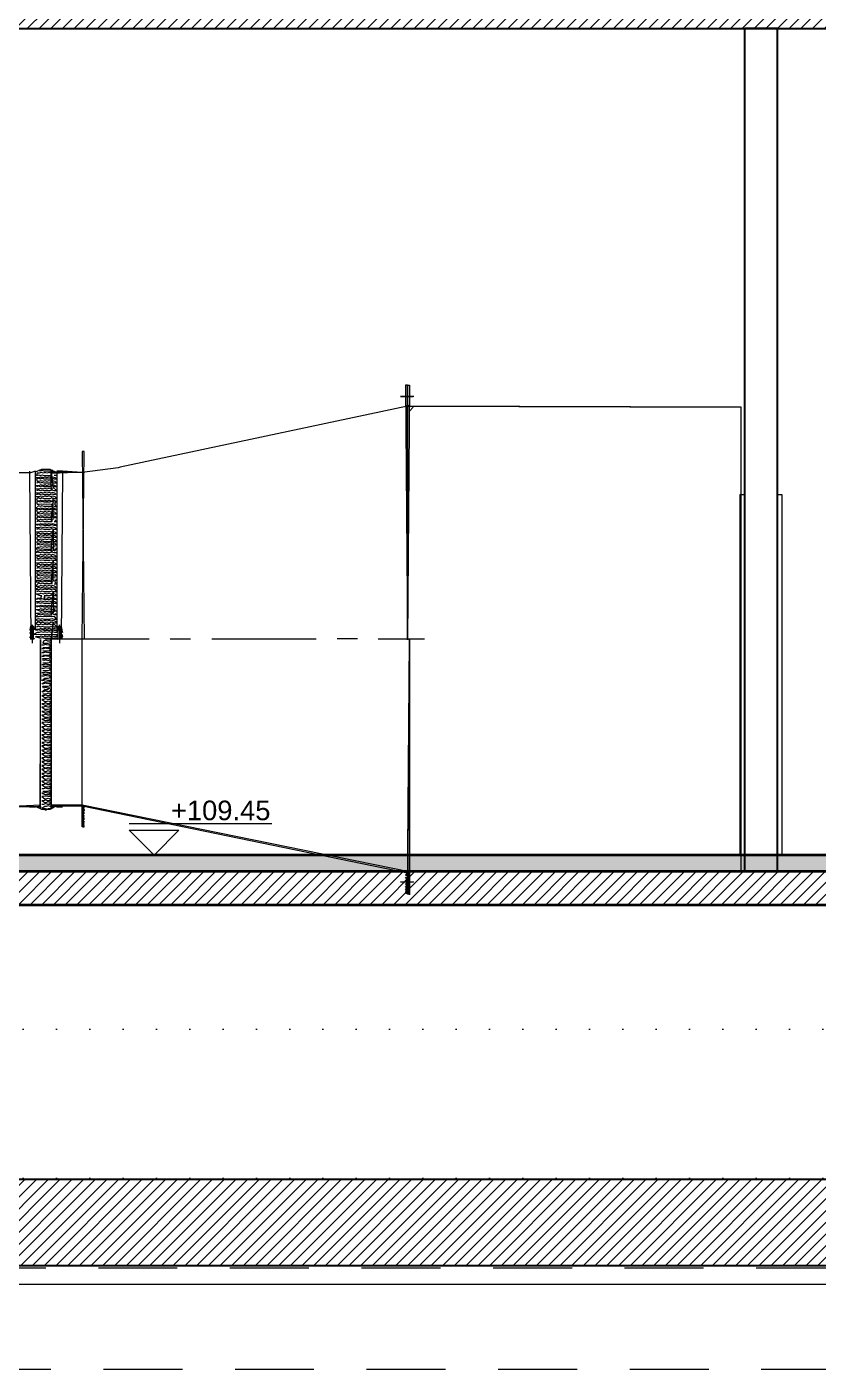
# Model space of a CAD drawing. Header units: centimetres. Extents: x -15511 to 6948, y 9649 to 14173.
# Drawn here: x -12876 to -12398, y 10635 to 11445 of the extents above; entities that cross this region are included whole.
import ezdxf

# ---------------------------------------------------------------- set-up
doc = ezdxf.new("R2010")
doc.units = ezdxf.units.CM
doc.header["$LTSCALE"] = 200
doc.linetypes.add('Dot 1mm', pattern=[0.1, 0, -0.1])
doc.linetypes.add('Overhead', pattern=[0.396875, 0.238125, -0.15875])
for name, color, linetype, lineweight in [('A$C5D0D0A5A_dwg', 8, 'Continuous', 9), ('A-DETL', 90, 'Continuous', 9), ('A-DOOR', 31, 'Continuous', 9), ('A-DOOR-FRAM', 31, 'Continuous', 9), ('A-FLOR', 192, 'Continuous', 9), ('A-FLOR-LEVL', 51, 'Continuous', 9), ('A-FLOR-OVHD', 1, 'Overhead', 9), ('A-FLOR-PATT', 8, 'Continuous', 35), ('A-GENM', 13, 'Continuous', 9), ('A-WALL', 113, 'Continuous', 9), ('G-ANNO-DIMS', 111, 'Continuous', 9), ('TVF', 22, 'Continuous', 9)]:
    doc.layers.add(name, color=color, linetype=linetype, lineweight=lineweight)
doc.styles.add('Arial_4', font='arial.ttf', dxfattribs={"height": 11.802395})
pattern_1 = [(45, (-4285.505, 12015), (-3.535534, 3.535534), [])]

# ---------------------------------------------------------------- blocks, each defined once
blk = doc.blocks.new('p1 tüneli2 - p1 tüneli-1427850-A')
at = {"layer": 'A-FLOR', "linetype": 'Overhead'}
blk.add_line((-15051.98, 10634.8), (-11011.98, 10634.8), dxfattribs=at)
blk = doc.blocks.new('M_Single-Flush2 - IUAS_A_DOOR_K7 _yangına dayanıklı saç kapı  100x220_-1640812-A')
at = {"layer": 'A-DOOR-FRAM'}
for p, q in [((-12445.29, 10945), (-12445.29, 11162.6)), ((-12445.29, 11162.6), (-12442.79, 11162.6)), ((-12422.79, 11162.6), (-12420.29, 11162.6)), ((-12420.29, 11162.6), (-12420.29, 10945))]:
    blk.add_line(p, q, dxfattribs=at)
blk = doc.blocks.new('P2 TVF TÜNELİ2 - P2 TVF TÜNELİ-1428277-A')
at = {"layer": 'A-GENM'}
h = blk.add_hatch(dxfattribs=at)
h.set_pattern_fill('FP_1', color=256, style=0, pattern_type=2)
h.set_pattern_definition(pattern_1)
h.paths.add_polyline_path([(-14351.98, 10697.35), (-11811.98, 10697.35), (-11811.98, 10749.18), (-14351.98, 10749.18), (-14351.98, 10706.04)], flags=0)
h.paths.add_polyline_path([(-12468.97, 10915), (-11811.98, 10915), (-11811.98, 10935), (-14351.98, 10935), (-14351.98, 10915), (-12511.83, 10915)], flags=0)
h.paths.add_polyline_path([(-11825.98, 11443.68), (-11811.98, 11443.68), (-11811.98, 11484.7), (-11929.5, 11484.7), (-11929.5, 11443.68), (-11851.98, 11443.68)], flags=0)
h.paths.add_polyline_path([(-12354.46, 11443.68), (-12354.46, 11484.7), (-14351.98, 11484.7), (-14351.98, 11443.68), (-12383.24, 11443.68)], flags=0)
at = {"layer": 'A-GENM', "lineweight": 25}
for p, q in [((-14311.98, 11443.68), (-12354.46, 11443.68)), ((-11851.98, 10935), (-14311.98, 10935)), ((-13555.19, 10915), (-11851.98, 10915)), ((-11851.98, 10749.18), (-13647.09, 10749.18)), ((-13729.43, 10697.35), (-11811.98, 10697.35))]:
    blk.add_line(p, q, dxfattribs=at)
blk = doc.blocks.new('A$C5D0D0A5A_dwg-1519576-A')
at = {"layer": 'TVF', "color": 55}
for p, q in [((-12642.64, 11215.37), (-12644.76, 11212.89)), ((-12842.32, 11175.82), (-12854.28, 11176.62)), ((-12864.46, 11075.48), (-12801.94, 11075.48)), ((-12789.18, 11075.48), (-12776.88, 11075.48)), ((-12764.13, 11075.48), (-12701.25, 11075.48)), ((-12676.19, 11075.48), (-12688.5, 11075.48)), ((-12663.7, 11075.48), (-12635.82, 11075.48))]:
    blk.add_line(p, q, dxfattribs=at)
at = {"layer": 'TVF', "color": 55, "flags": 128}
for points in [[(-12646, 11228.56), (-12647.24, 11228.56), (-12646, 11075.04), (-12644.76, 11228.56), (-12646, 11074.98), (-12646, 11228.56), (-12644.76, 11228.56), (-12644.76, 11215.37), (-12646, 11216.25), (-12646, 11216.7), (-12646, 11216.26), (-12646, 11215.81), (-12444.76, 11215.37), (-12645.11, 11215.81), (-12644.76, 11216.7), (-12645.56, 11215.81), (-12647.24, 11215.81), (-12644.76, 11216.25), (-12646, 11215.85), (-12819.38, 11179.18), (-12820.62, 11178.74), (-12842.32, 11175.82), (-12854.28, 11175.82), (-12861, 11175.82), (-12859.77, 11166.87), (-12858.08, 11165.19), (-12858.08, 11164.75), (-12859.32, 11164.75), (-12860.65, 11165.19), (-12861.89, 11164.75), (-12862.78, 11164.75), (-12864.02, 11164.75), (-12865.26, 11164.75), (-12866.59, 11165.19), (-12867.38, 11164.75), (-12868.71, 11165.19), (-12869.95, 11164.75)], [(-12642.19, 11221.74), (-12650.25, 11221.74), (-12642.63, 11221.74)], [(-12444.76, 10934.94), (-12644.76, 10934.58), (-12644.76, 10934.94), (-12444.76, 10934.94), (-12444.76, 11215.37)], [(-12842.32, 10961.95), (-12842.32, 11075.04), (-12841.08, 11188.57), (-12842.32, 11188.57), (-12841.08, 11075.04)], [(-12871.28, 11075.92), (-12871.63, 11075.04), (-12871.63, 11080.97), (-12874.2, 11080.97), (-12870.39, 11081.42), (-12870.39, 11176.17), (-12866.59, 11177.94), (-12861.89, 11177.94), (-12857.64, 11175.82), (-12857.64, 11080.97), (-12857.64, 11079.29), (-12858.88, 11079.29), (-12860.21, 11079.73), (-12861, 11079.29), (-12862.33, 11079.73), (-12863.57, 11079.29), (-12864.9, 11079.73), (-12865.7, 11079.29), (-12867.03, 11079.73), (-12868.27, 11079.29), (-12869.51, 11079.29), (-12871.28, 11078.4), (-12869.95, 11078.05), (-12868.71, 11078.4), (-12867.38, 11078.05), (-12866.59, 11078.4), (-12865.26, 11078.05), (-12864.02, 11078.05), (-12862.78, 11078.05), (-12861.89, 11078.05), (-12860.65, 11078.4), (-12859.32, 11078.05), (-12858.08, 11078.05), (-12857.2, 11078.05), (-12857.64, 11077.16), (-12857.64, 11076.72), (-12858.88, 11076.72), (-12860.21, 11077.16), (-12861, 11076.72), (-12862.33, 11077.16), (-12863.57, 11076.72), (-12864.9, 11077.16), (-12865.7, 11076.72), (-12867.03, 11077.16), (-12868.27, 11076.72), (-12869.51, 11076.72), (-12870.39, 11076.72), (-12868.71, 11076.28), (-12867.38, 11075.92), (-12866.59, 11076.28), (-12865.26, 11075.92), (-12864.02, 11075.92), (-12862.78, 11075.92), (-12861.89, 11075.92), (-12860.65, 11076.28), (-12859.32, 11075.92), (-12858.08, 11075.92), (-12857.2, 11075.92), (-12856.76, 11075.04), (-12856.76, 11080.97), (-12854.28, 11080.97), (-12857.64, 11081.42), (-12857.2, 11081.86), (-12856.76, 11082.66), (-12855.07, 11082.66), (-12854.63, 11082.66)], [(-12870.39, 11176.62), (-12874.2, 11175.38), (-12884.38, 11175.82), (-12874.2, 11175.82)], [(-12874.2, 11176.62), (-12873.4, 11075.04), (-12873.4, 11080.53), (-12873.76, 11080.97), (-12873.76, 11081.42), (-12871.63, 11081.86), (-12871.63, 11082.66), (-12872.96, 11083.1)], [(-12870.39, 11165.99), (-12869.51, 11165.99), (-12868.27, 11165.99), (-12867.03, 11166.43), (-12865.7, 11165.99), (-12864.9, 11166.43), (-12863.57, 11165.99), (-12862.33, 11166.43), (-12861, 11165.99), (-12860.21, 11165.99), (-12861, 11166.87), (-12861, 11176.62), (-12861, 11177.06), (-12860.65, 11177.06), (-12860.21, 11177.06), (-12859.77, 11176.62), (-12861.45, 11176.62), (-12860.65, 11177.5), (-12860.21, 11177.06), (-12860.65, 11177.06), (-12861, 11177.06), (-12861, 11176.62), (-12859.77, 11176.62), (-12858.88, 11175.38), (-12860.21, 11175.82), (-12861, 11175.38), (-12862.33, 11175.82), (-12863.57, 11175.38), (-12864.9, 11175.82), (-12865.7, 11175.38), (-12867.03, 11175.82), (-12868.27, 11175.38), (-12869.51, 11175.38), (-12869.95, 11174.05), (-12868.71, 11174.49), (-12867.38, 11174.05), (-12866.59, 11174.49), (-12865.26, 11174.05), (-12864.02, 11174.05), (-12862.78, 11174.05), (-12861.89, 11174.05), (-12860.65, 11174.05), (-12860.65, 11175.38), (-12859.77, 11176.62), (-12861, 11176.62), (-12861, 11177.06), (-12860.65, 11177.06), (-12860.21, 11177.06), (-12860.65, 11177.5), (-12861, 11175.38), (-12841.08, 11176.17), (-12842.32, 11176.17), (-12841.08, 11175.53)], [(-12870.39, 11172.81), (-12869.51, 11172.81), (-12868.27, 11172.81), (-12867.03, 11173.25), (-12865.7, 11172.81), (-12864.9, 11173.25), (-12863.57, 11172.81), (-12862.33, 11173.25), (-12861, 11172.81), (-12860.21, 11173.25), (-12858.88, 11172.81), (-12858.08, 11172.36), (-12858.08, 11171.92), (-12859.32, 11171.92), (-12860.65, 11172.36), (-12861.89, 11171.92), (-12862.78, 11171.92), (-12864.02, 11171.92), (-12865.26, 11171.92), (-12866.59, 11172.36), (-12867.38, 11171.92), (-12868.71, 11172.36), (-12869.95, 11171.92), (-12869.51, 11170.68), (-12868.27, 11170.68), (-12867.03, 11171.12), (-12865.7, 11170.68), (-12864.9, 11171.12), (-12863.57, 11170.68), (-12862.33, 11171.12), (-12861, 11170.68), (-12860.21, 11171.12), (-12858.88, 11170.68), (-12858.08, 11169.79), (-12858.08, 11169.44), (-12859.32, 11169.44), (-12860.65, 11169.79), (-12861.89, 11169.44), (-12862.78, 11169.44), (-12864.02, 11169.44), (-12865.26, 11169.44), (-12866.59, 11169.79), (-12867.38, 11169.44), (-12868.71, 11169.79), (-12869.95, 11169.44)], [(-12860.65, 11177.06), (-12860.65, 11176.62), (-12861.89, 11176.62), (-12862.78, 11176.62), (-12864.02, 11176.62), (-12865.26, 11176.62), (-12866.59, 11177.06), (-12867.38, 11176.62), (-12868.71, 11177.06)], [(-12858.08, 11174.49), (-12858.08, 11174.05), (-12859.32, 11174.05)], [(-12854.28, 11176.62), (-12857.64, 11176.62), (-12857.64, 11175.82), (-12854.28, 11176.62), (-12855.07, 11075.04), (-12855.07, 11080.97), (-12855.07, 11081.42), (-12855.07, 11081.86), (-12856.76, 11081.86), (-12856.76, 11081.42), (-12857.2, 11081.86), (-12855.96, 11081.42), (-12857.2, 11081.42), (-12855.07, 11082.66), (-12854.63, 11081.86), (-12855.07, 11081.86), (-12854.28, 11079.29), (-12854.63, 11080.97), (-12854.63, 11081.42), (-12856.76, 11081.86), (-12856.76, 11082.66), (-12856.76, 11083.1), (-12855.07, 11082.66), (-12856.4, 11083.1), (-12855.52, 11083.1)], [(-12870.39, 11168.11), (-12869.51, 11168.11), (-12868.27, 11168.11), (-12867.03, 11168.55), (-12865.7, 11168.11), (-12864.9, 11168.55), (-12863.57, 11168.11), (-12862.33, 11168.55), (-12861, 11168.11), (-12860.21, 11168.55), (-12858.88, 11168.11), (-12858.08, 11167.67), (-12858.08, 11167.31), (-12859.32, 11167.31), (-12860.65, 11167.67), (-12861.89, 11167.31), (-12862.78, 11167.31), (-12864.02, 11167.31), (-12865.26, 11167.31), (-12866.59, 11167.67), (-12867.38, 11167.31), (-12868.71, 11167.67), (-12869.95, 11167.31)], [(-12869.95, 11162.62), (-12868.71, 11163.07), (-12867.38, 11162.62), (-12866.59, 11163.07), (-12865.26, 11162.62), (-12864.02, 11162.62), (-12862.78, 11162.62), (-12861.89, 11162.62), (-12860.65, 11163.07), (-12859.32, 11162.62), (-12858.08, 11163.07), (-12858.08, 11162.62), (-12858.88, 11163.42), (-12860.21, 11163.86), (-12861, 11163.42), (-12862.33, 11163.86), (-12863.57, 11163.42), (-12864.9, 11163.86), (-12865.7, 11163.42), (-12867.03, 11163.86), (-12868.27, 11163.42), (-12869.51, 11163.42), (-12870.39, 11163.42)], [(-12870.39, 11161.29), (-12869.51, 11161.29), (-12868.27, 11161.29), (-12867.03, 11161.74), (-12865.7, 11161.29), (-12864.9, 11161.74), (-12863.57, 11161.29), (-12862.33, 11161.74), (-12861, 11161.29), (-12860.21, 11161.74), (-12858.88, 11161.29), (-12858.08, 11160.49), (-12858.08, 11160.05), (-12859.32, 11160.05), (-12860.65, 11160.49), (-12861.89, 11160.05), (-12862.78, 11160.05), (-12864.02, 11160.05), (-12865.26, 11160.05), (-12866.59, 11160.49), (-12867.38, 11160.05), (-12868.71, 11160.49), (-12869.95, 11160.05), (-12869.51, 11158.81), (-12868.27, 11158.81), (-12867.03, 11159.17), (-12865.7, 11158.81), (-12864.9, 11159.17), (-12863.57, 11158.81), (-12862.33, 11159.17), (-12861, 11158.81), (-12860.21, 11158.81), (-12858.88, 11159.17), (-12858.88, 11158.81)], [(-12859.32, 11155.36), (-12858.08, 11155.36), (-12858.88, 11156.69), (-12858.88, 11157.04), (-12858.08, 11158.37), (-12859.32, 11157.93), (-12860.65, 11158.37), (-12861.89, 11157.93), (-12862.78, 11157.93), (-12864.02, 11157.93), (-12865.26, 11157.93), (-12866.59, 11158.37), (-12867.38, 11157.93), (-12868.71, 11158.37), (-12869.95, 11157.93), (-12869.51, 11156.69), (-12868.27, 11156.69), (-12867.03, 11157.04), (-12865.7, 11156.69), (-12864.9, 11157.04), (-12863.57, 11156.69), (-12862.33, 11157.04), (-12861, 11156.69), (-12860.21, 11156.69), (-12860.65, 11155.8), (-12860.65, 11155.36), (-12861.89, 11155.36), (-12862.78, 11155.36), (-12864.02, 11155.36), (-12865.26, 11155.36), (-12866.59, 11155.8), (-12867.38, 11155.36), (-12868.71, 11155.8), (-12870.39, 11154.12), (-12869.51, 11154.12), (-12868.27, 11154.12), (-12867.03, 11154.56), (-12865.7, 11154.12), (-12864.9, 11154.56), (-12863.57, 11154.12), (-12862.33, 11154.56), (-12861, 11154.12), (-12860.21, 11154.56), (-12858.88, 11154.12), (-12858.08, 11153.68), (-12858.08, 11153.24), (-12859.32, 11153.24), (-12860.65, 11153.68), (-12861.89, 11153.24), (-12862.78, 11153.24), (-12864.02, 11153.24), (-12865.26, 11153.24), (-12866.59, 11153.68), (-12867.38, 11153.24), (-12868.71, 11153.68), (-12869.95, 11153.24), (-12869.51, 11152), (-12868.27, 11152), (-12867.03, 11152.44), (-12865.7, 11152), (-12864.9, 11152.44), (-12863.57, 11152), (-12862.33, 11152.44), (-12861, 11152), (-12860.21, 11152.44), (-12858.88, 11152), (-12858.08, 11151.11), (-12858.08, 11150.66), (-12859.32, 11150.66), (-12860.65, 11151.11), (-12861.89, 11150.66), (-12862.78, 11150.66), (-12864.02, 11150.66), (-12865.26, 11150.66), (-12866.59, 11151.11), (-12867.38, 11150.66), (-12868.71, 11151.11), (-12869.95, 11150.66), (-12869.51, 11149.42), (-12868.27, 11149.42), (-12867.03, 11149.87), (-12865.7, 11149.42), (-12864.9, 11149.87), (-12863.57, 11149.42), (-12862.33, 11149.87), (-12861, 11149.42), (-12860.21, 11149.87), (-12858.88, 11149.42), (-12858.08, 11148.98), (-12858.08, 11148.54), (-12859.32, 11148.54), (-12860.65, 11148.98), (-12861.89, 11148.54), (-12862.78, 11148.54), (-12864.02, 11148.54), (-12865.26, 11148.54), (-12866.59, 11148.98), (-12867.38, 11148.54), (-12868.71, 11148.98), (-12869.95, 11148.54), (-12869.51, 11147.3), (-12868.27, 11147.3), (-12867.03, 11147.74), (-12865.7, 11147.3), (-12864.9, 11147.74), (-12863.57, 11147.3), (-12862.33, 11147.74), (-12861, 11147.3), (-12860.21, 11147.3), (-12859.77, 11147.74), (-12859.77, 11160.49), (-12861, 11147.74), (-12860.65, 11146.06), (-12861.89, 11146.06), (-12862.78, 11146.06), (-12864.02, 11146.06), (-12865.26, 11146.06), (-12866.59, 11146.42), (-12867.38, 11146.06), (-12868.71, 11146.42), (-12869.95, 11146.06)], [(-12858.88, 11147.3), (-12858.08, 11146.42), (-12858.08, 11146.06), (-12859.32, 11146.06)], [(-12870.39, 11144.74), (-12869.51, 11144.74), (-12868.27, 11144.74), (-12867.03, 11145.18), (-12865.7, 11144.74), (-12864.9, 11145.18), (-12863.57, 11144.74), (-12862.33, 11145.18), (-12861, 11144.74), (-12860.21, 11145.18), (-12858.88, 11144.74), (-12858.08, 11144.29), (-12858.08, 11143.94), (-12859.32, 11143.94), (-12860.65, 11144.29), (-12861.89, 11143.94), (-12862.78, 11143.94), (-12864.02, 11143.94), (-12865.26, 11143.94), (-12866.59, 11144.29), (-12867.38, 11143.94), (-12868.71, 11144.29), (-12869.95, 11143.94)], [(-12870.39, 11142.61), (-12869.51, 11142.61), (-12868.27, 11142.61), (-12867.03, 11143.05), (-12865.7, 11142.61), (-12864.9, 11143.05), (-12863.57, 11142.61), (-12862.33, 11143.05), (-12861, 11142.61), (-12860.21, 11143.05), (-12858.88, 11142.61), (-12858.08, 11141.81), (-12858.08, 11141.37), (-12859.32, 11141.37), (-12860.65, 11141.81), (-12861.89, 11141.37), (-12862.78, 11141.37), (-12864.02, 11141.37), (-12865.26, 11141.37), (-12866.59, 11141.81), (-12867.38, 11141.37), (-12868.71, 11141.81), (-12869.95, 11141.37)], [(-12870.39, 11140.04), (-12869.51, 11140.04), (-12868.27, 11140.04), (-12867.03, 11140.48), (-12865.7, 11140.04), (-12864.9, 11140.48), (-12863.57, 11140.04), (-12862.33, 11140.48), (-12861, 11140.04), (-12860.21, 11140.48), (-12858.88, 11140.04), (-12858.08, 11139.24), (-12858.08, 11138.8), (-12859.32, 11138.8), (-12860.65, 11139.24), (-12861.89, 11138.8), (-12862.78, 11138.8), (-12864.02, 11138.8), (-12865.26, 11138.8), (-12866.59, 11139.24), (-12867.38, 11138.8), (-12868.71, 11139.24), (-12869.95, 11138.8), (-12869.51, 11137.91), (-12868.27, 11137.91), (-12867.03, 11138.36), (-12865.7, 11137.91), (-12864.9, 11138.36), (-12863.57, 11137.91), (-12862.33, 11138.36), (-12861, 11137.91), (-12860.21, 11138.36), (-12858.88, 11137.91), (-12858.08, 11137.12), (-12858.08, 11136.67), (-12859.32, 11136.67), (-12860.65, 11137.12), (-12861.89, 11136.67), (-12862.78, 11136.67), (-12864.02, 11136.67), (-12865.26, 11136.67), (-12866.59, 11137.12), (-12867.38, 11136.67), (-12868.71, 11137.12), (-12869.95, 11136.67), (-12869.51, 11135.43), (-12868.27, 11135.43), (-12867.03, 11135.79), (-12865.7, 11135.43), (-12864.9, 11135.79), (-12863.57, 11135.43), (-12862.33, 11135.79), (-12861, 11135.43), (-12860.21, 11135.79), (-12858.88, 11135.43), (-12858.08, 11134.55), (-12858.08, 11134.11), (-12859.32, 11134.11), (-12860.65, 11134.55), (-12861.89, 11134.11), (-12862.78, 11134.11), (-12864.02, 11134.11), (-12865.26, 11134.11), (-12866.59, 11134.55), (-12867.38, 11134.11), (-12868.71, 11134.55), (-12869.95, 11134.11), (-12869.51, 11133.31), (-12868.27, 11133.31), (-12867.03, 11133.66), (-12865.7, 11133.31), (-12864.9, 11133.66), (-12863.57, 11133.31), (-12862.33, 11133.66), (-12861, 11133.31), (-12860.21, 11133.66), (-12858.88, 11133.31), (-12858.08, 11132.42), (-12858.08, 11131.98), (-12859.32, 11131.98), (-12860.65, 11132.42), (-12861.89, 11131.98), (-12862.78, 11131.98), (-12864.02, 11131.98), (-12865.26, 11131.98), (-12866.59, 11132.42), (-12867.38, 11131.98), (-12868.71, 11132.42), (-12869.95, 11131.98)], [(-12858.08, 11127.73), (-12858.08, 11127.29), (-12859.32, 11127.29), (-12860.65, 11127.73), (-12861.89, 11127.29), (-12862.78, 11127.29), (-12864.02, 11127.29), (-12865.26, 11127.29), (-12866.59, 11127.73), (-12867.38, 11127.29), (-12869.95, 11127.73), (-12869.95, 11127.29), (-12869.51, 11128.61), (-12868.27, 11128.61), (-12867.03, 11129.06), (-12865.7, 11128.61), (-12864.9, 11129.06), (-12863.57, 11128.61), (-12862.33, 11129.06), (-12861, 11128.61), (-12860.21, 11128.61), (-12861, 11129.06), (-12859.77, 11141.37), (-12859.77, 11129.06), (-12858.88, 11128.61), (-12858.08, 11129.85), (-12859.32, 11129.41), (-12860.65, 11129.85), (-12861.89, 11129.41), (-12862.78, 11129.41), (-12864.02, 11129.41), (-12865.26, 11129.41), (-12866.59, 11129.85), (-12867.38, 11129.41), (-12868.71, 11129.85), (-12869.95, 11129.41), (-12869.51, 11130.74), (-12868.27, 11130.74), (-12867.03, 11131.18), (-12865.7, 11130.74), (-12864.9, 11131.18), (-12863.57, 11130.74), (-12862.33, 11131.18), (-12861, 11130.74), (-12860.21, 11130.74), (-12858.88, 11131.18), (-12858.88, 11130.74)], [(-12870.39, 11126.05), (-12869.51, 11126.05), (-12868.27, 11126.05), (-12867.03, 11126.49), (-12865.7, 11126.05), (-12864.9, 11126.49), (-12863.57, 11126.05), (-12862.33, 11126.49), (-12861, 11126.05), (-12860.21, 11126.49), (-12858.88, 11126.05), (-12858.08, 11125.16), (-12858.08, 11124.81), (-12859.32, 11124.81), (-12860.65, 11125.16), (-12861.89, 11124.81), (-12862.78, 11124.81), (-12864.02, 11124.81), (-12865.26, 11124.81), (-12866.59, 11125.16), (-12867.38, 11124.81), (-12868.71, 11125.16), (-12869.95, 11124.81), (-12869.51, 11123.92), (-12868.27, 11123.92), (-12867.03, 11124.37), (-12865.7, 11123.92), (-12864.9, 11124.37), (-12863.57, 11123.92), (-12862.33, 11124.37), (-12861, 11123.92), (-12860.21, 11124.37), (-12858.88, 11123.92), (-12858.08, 11123.04), (-12858.08, 11122.68), (-12859.32, 11122.68), (-12860.65, 11123.04), (-12861.89, 11122.68), (-12862.78, 11122.68), (-12864.02, 11122.68), (-12865.26, 11122.68), (-12866.59, 11123.04), (-12867.38, 11122.68), (-12868.71, 11123.04), (-12869.95, 11122.68)], [(-12859.32, 11108.6), (-12858.08, 11108.6), (-12858.08, 11109.04), (-12858.88, 11109.93), (-12858.08, 11111.17), (-12859.32, 11110.73), (-12860.65, 11111.17), (-12861.89, 11110.73), (-12862.78, 11110.73), (-12864.02, 11110.73), (-12865.26, 11110.73), (-12866.59, 11111.17), (-12867.38, 11110.73), (-12869.95, 11110.73), (-12870.39, 11109.93), (-12869.51, 11109.93), (-12868.27, 11109.93), (-12867.03, 11110.28), (-12865.7, 11109.93), (-12864.9, 11110.28), (-12863.57, 11109.93), (-12862.33, 11110.28), (-12861, 11109.93), (-12860.21, 11109.93), (-12859.77, 11110.28), (-12859.77, 11122.68), (-12861, 11110.28), (-12860.65, 11108.6), (-12861.89, 11108.6), (-12862.78, 11108.6), (-12864.02, 11108.6), (-12865.26, 11108.6), (-12866.59, 11109.04), (-12867.38, 11108.6), (-12868.71, 11109.04), (-12870.39, 11107.36), (-12869.51, 11107.36), (-12868.27, 11107.36), (-12867.03, 11107.8), (-12865.7, 11107.36), (-12864.9, 11107.8), (-12863.57, 11107.36), (-12862.33, 11107.8), (-12861, 11107.36), (-12860.21, 11107.8), (-12858.88, 11107.36), (-12858.08, 11106.48), (-12858.08, 11106.03), (-12859.32, 11106.03), (-12860.65, 11106.48), (-12861.89, 11106.03), (-12862.78, 11106.03), (-12864.02, 11106.03), (-12865.26, 11106.03), (-12866.59, 11106.48), (-12867.38, 11106.03), (-12868.71, 11106.48), (-12870.39, 11105.24), (-12869.51, 11105.24), (-12868.27, 11105.24), (-12867.03, 11105.68), (-12865.7, 11105.24), (-12864.9, 11105.68), (-12863.57, 11105.24), (-12862.33, 11105.68), (-12861, 11105.24), (-12860.21, 11105.68), (-12858.88, 11105.24), (-12858.08, 11104.35), (-12858.08, 11103.91), (-12859.32, 11103.91), (-12860.65, 11104.35), (-12861.89, 11103.91), (-12862.78, 11103.91), (-12864.02, 11103.91), (-12865.26, 11103.91), (-12866.59, 11104.35), (-12867.38, 11103.91), (-12868.71, 11104.35), (-12869.95, 11103.91)], [(-12870.39, 11121.35), (-12869.51, 11121.35), (-12868.27, 11121.35), (-12867.03, 11121.8), (-12865.7, 11121.35), (-12864.9, 11121.8), (-12863.57, 11121.35), (-12862.33, 11121.8), (-12861, 11121.35), (-12860.21, 11121.8), (-12858.88, 11121.35), (-12858.08, 11120.56), (-12858.08, 11120.11), (-12859.32, 11120.11), (-12860.65, 11120.56), (-12861.89, 11120.11), (-12862.78, 11120.11), (-12864.02, 11120.11), (-12865.26, 11120.11), (-12866.59, 11120.56), (-12867.38, 11120.11), (-12868.71, 11120.56), (-12869.95, 11120.11), (-12869.51, 11119.23), (-12868.27, 11119.23), (-12867.03, 11119.67), (-12865.7, 11119.23), (-12864.9, 11119.67), (-12863.57, 11119.23), (-12862.33, 11119.67), (-12861, 11119.23), (-12860.21, 11119.67), (-12858.88, 11119.23), (-12858.08, 11118.43), (-12858.08, 11117.99), (-12859.32, 11117.99), (-12860.65, 11118.43), (-12861.89, 11117.99), (-12862.78, 11117.99), (-12864.02, 11117.99), (-12865.26, 11117.99), (-12866.59, 11118.43), (-12867.38, 11117.99), (-12868.71, 11118.43), (-12869.95, 11117.99)], [(-12870.39, 11116.66), (-12869.51, 11116.66), (-12868.27, 11116.66), (-12867.03, 11117.1), (-12865.7, 11116.66), (-12864.9, 11117.1), (-12863.57, 11116.66), (-12862.33, 11117.1), (-12861, 11116.66), (-12860.21, 11117.1), (-12858.88, 11116.66), (-12858.08, 11115.86), (-12858.08, 11115.42), (-12859.32, 11115.42), (-12860.65, 11115.86), (-12861.89, 11115.42), (-12862.78, 11115.42), (-12864.02, 11115.42), (-12865.26, 11115.42), (-12866.59, 11115.86), (-12867.38, 11115.42), (-12868.71, 11115.86), (-12869.95, 11115.42), (-12869.51, 11114.54), (-12868.27, 11114.54), (-12867.03, 11114.98), (-12865.7, 11114.54), (-12864.9, 11114.98), (-12863.57, 11114.54), (-12862.33, 11114.98), (-12861, 11114.54), (-12860.21, 11114.98), (-12858.88, 11114.54), (-12858.08, 11113.74), (-12858.08, 11113.3), (-12859.32, 11113.3), (-12860.65, 11113.74), (-12861.89, 11113.3), (-12862.78, 11113.3), (-12864.02, 11113.3), (-12865.26, 11113.3), (-12866.59, 11113.74), (-12867.38, 11113.3), (-12868.71, 11113.74), (-12869.95, 11113.3), (-12869.51, 11112.06), (-12868.27, 11112.06), (-12867.03, 11112.41), (-12865.7, 11112.06), (-12864.9, 11112.41), (-12863.57, 11112.06), (-12862.33, 11112.41), (-12861, 11112.06), (-12860.21, 11112.06), (-12858.88, 11112.41), (-12858.88, 11112.06)], [(-12869.95, 11082.66), (-12868.71, 11083.1), (-12867.38, 11082.66), (-12866.59, 11083.1), (-12865.26, 11082.66), (-12864.02, 11082.66), (-12862.78, 11082.66), (-12861.89, 11082.66), (-12860.65, 11083.1), (-12859.32, 11082.66), (-12858.08, 11082.66), (-12858.08, 11083.1), (-12858.88, 11083.98), (-12860.21, 11084.42), (-12861, 11083.98), (-12862.33, 11084.42), (-12863.57, 11083.98), (-12864.9, 11084.42), (-12865.7, 11083.98), (-12867.03, 11084.42), (-12868.27, 11083.98), (-12869.51, 11083.98), (-12869.95, 11085.22), (-12868.71, 11085.66), (-12867.38, 11085.22), (-12866.59, 11085.66), (-12865.26, 11085.22), (-12864.02, 11085.22), (-12862.78, 11085.22), (-12861.89, 11085.22), (-12860.65, 11085.66), (-12859.32, 11085.22), (-12858.08, 11085.22), (-12858.08, 11085.66), (-12858.88, 11086.11), (-12860.21, 11086.55), (-12861, 11086.11), (-12862.33, 11086.55), (-12863.57, 11086.11), (-12864.9, 11086.55), (-12865.7, 11086.11), (-12867.03, 11086.55), (-12868.27, 11086.11), (-12869.51, 11086.11), (-12869.95, 11087.35), (-12868.71, 11087.79), (-12867.38, 11087.35), (-12866.59, 11087.79), (-12865.26, 11087.35), (-12864.02, 11087.35), (-12862.78, 11087.35), (-12861.89, 11087.35), (-12860.65, 11087.79), (-12859.32, 11087.35), (-12858.08, 11087.35), (-12858.08, 11087.79), (-12858.88, 11088.68), (-12860.21, 11089.03), (-12861, 11088.68), (-12862.33, 11089.03), (-12863.57, 11088.68), (-12864.9, 11089.03), (-12865.7, 11088.68), (-12867.03, 11089.03), (-12868.27, 11088.68), (-12869.51, 11088.68), (-12870.39, 11088.68), (-12868.71, 11090.36), (-12867.38, 11089.92), (-12866.59, 11090.36), (-12865.26, 11089.92), (-12864.02, 11089.92), (-12862.78, 11089.92), (-12861.89, 11089.92), (-12860.65, 11089.92), (-12861, 11091.16), (-12859.77, 11103.91), (-12859.77, 11091.16), (-12860.65, 11092.04), (-12861.89, 11092.04), (-12862.78, 11092.04), (-12864.02, 11092.04), (-12865.26, 11092.04), (-12866.59, 11092.49), (-12867.38, 11092.04), (-12868.71, 11092.49), (-12870.39, 11093.28), (-12869.51, 11093.28), (-12868.27, 11093.28), (-12867.03, 11093.73), (-12865.7, 11093.28), (-12864.9, 11093.73), (-12863.57, 11093.28), (-12862.33, 11093.73), (-12861, 11093.28), (-12860.21, 11093.28), (-12858.88, 11093.73), (-12859.32, 11092.04), (-12858.08, 11092.49), (-12858.08, 11092.04)], [(-12863.57, 11100.1), (-12862.33, 11100.54), (-12861, 11100.1), (-12860.21, 11100.54), (-12858.88, 11100.1), (-12858.08, 11099.66), (-12858.08, 11099.3), (-12859.32, 11099.3), (-12860.65, 11099.66), (-12861.89, 11099.3), (-12862.78, 11099.3), (-12864.02, 11099.3), (-12865.26, 11099.3), (-12866.59, 11099.66), (-12867.38, 11099.3), (-12868.71, 11099.66), (-12869.95, 11099.3), (-12869.51, 11100.1), (-12868.27, 11100.1), (-12867.03, 11100.1), (-12867.03, 11100.54), (-12866.59, 11101.43), (-12867.38, 11101.43), (-12868.71, 11101.78), (-12870.39, 11102.67), (-12869.51, 11102.67), (-12868.27, 11102.67), (-12867.03, 11103.11), (-12865.7, 11102.67), (-12864.9, 11103.11), (-12863.57, 11102.67), (-12862.33, 11103.11), (-12861, 11102.67), (-12860.21, 11103.11), (-12858.88, 11102.67), (-12858.08, 11101.78), (-12858.08, 11101.43), (-12859.32, 11101.43), (-12860.65, 11101.78), (-12861.89, 11101.43), (-12862.78, 11101.43), (-12864.02, 11101.43), (-12865.26, 11101.43), (-12864.9, 11100.1), (-12865.7, 11100.1)], [(-12870.39, 11097.97), (-12869.51, 11097.97), (-12868.27, 11097.97), (-12867.03, 11098.42), (-12865.7, 11097.97), (-12864.9, 11098.42), (-12863.57, 11097.97), (-12862.33, 11098.42), (-12861, 11097.97), (-12860.21, 11098.42), (-12858.88, 11097.97), (-12858.08, 11097.18), (-12858.08, 11096.73), (-12859.32, 11096.73), (-12860.65, 11097.18), (-12861.89, 11096.73), (-12862.78, 11096.73), (-12864.02, 11096.73), (-12865.26, 11096.73), (-12866.59, 11097.18), (-12867.38, 11096.73), (-12868.71, 11097.18), (-12869.95, 11096.73)], [(-12870.39, 11095.41), (-12869.51, 11095.41), (-12868.27, 11095.41), (-12867.03, 11095.85), (-12865.7, 11095.41), (-12864.9, 11095.85), (-12863.57, 11095.41), (-12862.33, 11095.85), (-12861, 11095.41), (-12860.21, 11095.85), (-12858.88, 11095.41), (-12858.08, 11095.05), (-12858.08, 11094.61), (-12859.32, 11094.61), (-12860.65, 11095.05), (-12861.89, 11094.61), (-12862.78, 11094.61), (-12864.02, 11094.61), (-12865.26, 11094.61), (-12866.59, 11095.05), (-12867.38, 11094.61), (-12868.71, 11095.05), (-12869.95, 11094.61)], [(-12858.88, 11090.8), (-12858.08, 11090.36), (-12858.08, 11089.92), (-12859.32, 11089.92), (-12860.21, 11090.8), (-12861, 11090.8), (-12862.33, 11091.16), (-12863.57, 11090.8), (-12864.9, 11091.16), (-12865.7, 11090.8), (-12867.03, 11091.16), (-12868.27, 11090.8), (-12869.51, 11090.8), (-12870.39, 11090.8)], [(-12872.96, 11081.86), (-12873.76, 11081.86), (-12873.4, 11082.66), (-12871.28, 11081.42), (-12872.52, 11081.42), (-12871.28, 11081.86), (-12871.63, 11081.42), (-12871.63, 11081.86), (-12872.96, 11081.86), (-12873.4, 11081.42), (-12873.4, 11082.66), (-12873.4, 11083.1), (-12871.63, 11083.1), (-12871.63, 11082.66), (-12871.28, 11081.86), (-12871.63, 11082.66), (-12872.96, 11082.66), (-12873.4, 11082.66), (-12873.76, 11082.66)], [(-12872.96, 11083.1), (-12871.63, 11082.66), (-12872.96, 11082.66), (-12872.52, 11083.98), (-12872.52, 11072.91)], [(-12857.2, 11080.53), (-12857.2, 11080.97), (-12858.08, 11080.53), (-12859.32, 11080.53), (-12860.65, 11080.97), (-12861.89, 11080.53), (-12862.78, 11080.53), (-12864.02, 11080.53), (-12865.26, 11080.53), (-12866.59, 11080.97), (-12867.38, 11080.53), (-12868.71, 11080.97), (-12869.95, 11080.53), (-12870.39, 11081.42), (-12869.51, 11081.42), (-12868.27, 11081.42), (-12867.03, 11081.86), (-12865.7, 11081.42), (-12864.9, 11081.86), (-12863.57, 11081.42), (-12862.33, 11081.86), (-12861, 11081.42), (-12860.21, 11081.42), (-12858.88, 11081.86), (-12858.88, 11081.42)], [(-12860.65, 10973.02), (-12859.77, 10973.9), (-12861, 10973.9), (-12861, 10974.26), (-12860.65, 10974.7), (-12860.21, 10974.26), (-12859.77, 10973.9), (-12860.21, 10973.46), (-12860.65, 10973.46), (-12861, 10973.46), (-12861, 10974.7), (-12861, 11075.04), (-12859.77, 11085.22), (-12861, 11075.04), (-12861.89, 11074.15), (-12863.13, 11074.15), (-12864.46, 11074.6), (-12865.7, 11074.15), (-12866.14, 11072.91), (-12864.9, 11072.91), (-12864.02, 11072.91), (-12862.78, 11072.91), (-12861.45, 11073.36), (-12861.45, 11072.91)], [(-12855.52, 11083.1), (-12856.4, 11083.1), (-12856.4, 11082.66), (-12855.52, 11082.66), (-12855.96, 11083.98), (-12855.96, 11072.91)], [(-12874.2, 11079.29), (-12873.4, 11078.4), (-12873.4, 11078.05)], [(-12873.4, 11076.28), (-12873.4, 11075.92), (-12874.2, 11076.72)], [(-12842.32, 10975.15), (-12861, 10975.15), (-12861, 11075.04), (-12861, 10974.7), (-12861.45, 10974.26), (-12862.78, 10974.7), (-12864.02, 10974.26), (-12864.9, 10974.26), (-12866.59, 10973.02), (-12865.7, 10973.02), (-12864.46, 10973.02), (-12864.02, 10972.58), (-12864.02, 10972.13), (-12864.9, 10972.13)], [(-12854.63, 11078.4), (-12854.28, 11076.72), (-12854.63, 11076.28), (-12854.63, 11075.92)], [(-12644.76, 11074.98), (-12646, 10921.51), (-12646, 10933.38), (-12644.76, 10933.38), (-12644.76, 10921.51), (-12646.89, 10921.95), (-12646, 10921.95), (-12646, 10922.4), (-12646, 10922.75), (-12647.24, 10924.52), (-12646, 10923.64), (-12646, 10924.52), (-12647.24, 10926.21), (-12646, 10925.32), (-12646, 10926.21), (-12647.24, 10927.89), (-12646, 10927), (-12646, 10927.89), (-12646, 10928.33), (-12647.24, 10930.01), (-12646, 10929.13), (-12646, 10930.01), (-12647.24, 10931.7), (-12646, 10930.9), (-12646, 10932.58), (-12646, 10933.38), (-12646.44, 10934.26), (-12646, 10935.15), (-12842.32, 10975.15), (-12842.32, 10974.7), (-12646, 10934.26), (-12646, 10932.14), (-12647.24, 10933.02), (-12646, 10934.26), (-12646, 10934.71), (-12647.24, 10921.95), (-12646, 10922.75), (-12644.76, 11074.98), (-12644.76, 10921.07), (-12645.11, 10921.51), (-12646, 10921.51), (-12646, 10921.95), (-12646, 10922.75), (-12646, 10923.19), (-12646, 10923.64), (-12646, 10924.08), (-12646, 10924.88), (-12646, 10925.32), (-12646, 10925.76), (-12646, 10926.65), (-12646, 10927), (-12646, 10927.45), (-12646, 10928.33), (-12646, 10928.77), (-12646, 10929.13), (-12646, 10929.57), (-12646, 10930.46), (-12646, 10930.9), (-12646, 10931.25), (-12646, 10932.58), (-12644.76, 10933.38), (-12646, 10933.02), (-12644.76, 10933.38), (-12644.76, 10934.14), (-12646, 10934.14), (-12646, 10921.83)], [(-12866.14, 11070.35), (-12864.9, 11070.35), (-12864.02, 11070.35), (-12862.78, 11070.35), (-12861.45, 11070.79), (-12861.45, 11070.35), (-12861.89, 11072.03), (-12863.13, 11071.67), (-12864.46, 11072.03), (-12865.7, 11071.67), (-12866.59, 11071.67)], [(-12866.14, 11068.22), (-12864.9, 11068.22), (-12864.02, 11068.22), (-12862.78, 11068.22), (-12861.45, 11068.66), (-12861.45, 11068.22), (-12861.89, 11069.9), (-12863.13, 11069.55), (-12864.46, 11069.9), (-12865.7, 11069.55), (-12866.59, 11069.55)], [(-12866.14, 11065.65), (-12864.9, 11065.65), (-12864.02, 11065.65), (-12862.78, 11065.65), (-12861.45, 11066.09), (-12861.45, 11065.65), (-12861.89, 11067.42), (-12863.13, 11066.98), (-12864.46, 11067.42), (-12865.7, 11066.98), (-12866.59, 11066.98)], [(-12866.14, 11061.05), (-12864.9, 11061.05), (-12864.02, 11061.05), (-12862.78, 11061.05), (-12861.45, 11061.4), (-12861.45, 11061.05), (-12861.89, 11062.73), (-12863.13, 11062.29), (-12864.46, 11062.73), (-12865.7, 11062.29), (-12866.14, 11063.53), (-12864.9, 11063.53), (-12864.02, 11063.53), (-12862.78, 11063.53), (-12861.45, 11063.97), (-12861.45, 11063.53), (-12861.89, 11065.29), (-12863.13, 11064.85), (-12864.46, 11065.29), (-12865.7, 11064.85), (-12866.59, 11064.85)], [(-12866.14, 11058.92), (-12864.9, 11058.92), (-12864.02, 11058.92), (-12862.78, 11058.92), (-12861.45, 11059.27), (-12861.45, 11058.92), (-12861.89, 11059.72), (-12863.13, 11059.72), (-12864.46, 11060.16), (-12865.7, 11059.72), (-12866.59, 11059.72)], [(-12866.14, 11056.35), (-12864.9, 11056.35), (-12864.02, 11056.35), (-12862.78, 11056.35), (-12861.45, 11056.79), (-12861.45, 11056.35), (-12861.89, 11058.03), (-12863.13, 11057.59), (-12864.46, 11058.03), (-12865.7, 11057.59), (-12866.59, 11057.59)], [(-12866.14, 11054.23), (-12864.9, 11054.23), (-12864.02, 11054.23), (-12862.78, 11054.23), (-12861.45, 11054.67), (-12861.45, 11054.23), (-12861.89, 11055.02), (-12863.13, 11055.02), (-12864.46, 11055.47), (-12865.7, 11055.02), (-12866.59, 11055.02)], [(-12861.45, 11044.84), (-12861.89, 11044.04), (-12861.89, 11043.6), (-12863.13, 11043.6), (-12864.46, 11044.04), (-12865.7, 11043.6), (-12866.59, 11043.6), (-12864.9, 11044.84), (-12864.02, 11044.84), (-12862.78, 11044.84), (-12862.78, 11045.28), (-12861.89, 11045.72), (-12863.13, 11045.72), (-12864.46, 11046.17), (-12865.7, 11045.72), (-12866.14, 11046.96), (-12864.9, 11046.96), (-12864.02, 11046.96), (-12862.78, 11046.96), (-12861.45, 11047.41), (-12861.45, 11046.96), (-12861.89, 11048.65), (-12863.13, 11048.29), (-12864.46, 11048.65), (-12865.7, 11048.29), (-12866.59, 11048.29), (-12864.9, 11049.54), (-12864.02, 11049.54), (-12862.78, 11049.54), (-12861.45, 11049.98), (-12861.45, 11049.54), (-12861.89, 11050.42), (-12863.13, 11050.42), (-12864.46, 11050.78), (-12865.7, 11050.42), (-12866.59, 11050.42), (-12864.9, 11051.66), (-12864.02, 11051.66), (-12862.78, 11051.66), (-12861.45, 11052.1), (-12861.45, 11051.66), (-12861.89, 11053.34), (-12863.13, 11052.9), (-12864.46, 11053.34), (-12865.7, 11052.9), (-12866.59, 11052.9)], [(-12866.14, 11042.27), (-12864.9, 11042.27), (-12864.02, 11042.27), (-12862.78, 11042.72), (-12861.45, 11042.27), (-12861.89, 11041.48), (-12861.89, 11041.03), (-12863.13, 11041.03), (-12864.46, 11041.48), (-12865.7, 11041.03), (-12866.59, 11041.03), (-12864.9, 11040.15), (-12864.02, 11040.15), (-12862.78, 11040.59), (-12861.45, 11040.15), (-12861.89, 11039.35), (-12861.89, 11038.91), (-12863.13, 11038.91), (-12864.46, 11039.35), (-12865.7, 11038.91), (-12866.59, 11038.91), (-12864.9, 11037.67), (-12864.02, 11037.67), (-12862.78, 11038.02), (-12861.45, 11037.67), (-12861.89, 11036.78), (-12861.89, 11036.34), (-12863.13, 11036.34), (-12864.46, 11036.78), (-12865.7, 11036.34), (-12866.59, 11036.34), (-12864.9, 11035.54), (-12864.02, 11035.54), (-12862.78, 11035.89), (-12861.45, 11035.54), (-12861.89, 11034.65), (-12861.89, 11034.21), (-12863.13, 11034.21), (-12864.46, 11034.65), (-12865.7, 11034.21), (-12866.59, 11034.21), (-12864.9, 11032.97), (-12864.02, 11032.97), (-12862.78, 11032.97), (-12861.45, 11033.41), (-12861.89, 11032.09), (-12861.89, 11031.65), (-12863.13, 11031.65), (-12864.46, 11032.09), (-12865.7, 11031.65), (-12866.59, 11031.65), (-12864.9, 11030.85), (-12864.02, 11030.85), (-12862.78, 11030.85), (-12861.45, 11031.29), (-12861.89, 11029.96), (-12861.89, 11029.52), (-12863.13, 11029.52), (-12864.46, 11029.96), (-12865.7, 11029.52), (-12866.59, 11029.52), (-12864.9, 11028.28), (-12864.02, 11028.28), (-12862.78, 11028.28), (-12861.45, 11028.72), (-12861.89, 11027.39), (-12861.89, 11027.04), (-12863.13, 11027.04), (-12864.46, 11027.39), (-12865.7, 11027.04), (-12866.59, 11027.04), (-12864.9, 11026.15), (-12864.02, 11026.15), (-12862.78, 11026.15), (-12861.45, 11026.6), (-12861.89, 11025.27), (-12861.89, 11024.91), (-12863.13, 11024.91), (-12864.46, 11025.27), (-12865.7, 11024.91), (-12866.59, 11024.91), (-12864.9, 11023.59), (-12864.02, 11023.59), (-12862.78, 11024.03), (-12861.45, 11023.59), (-12861.89, 11022.79), (-12861.89, 11022.35), (-12863.13, 11022.35), (-12864.46, 11022.79), (-12865.7, 11022.35), (-12866.59, 11022.35), (-12864.9, 11021.02), (-12864.02, 11021.02), (-12862.78, 11021.46), (-12861.45, 11021.02), (-12861.89, 11020.66), (-12861.89, 11020.22), (-12863.13, 11020.22), (-12864.46, 11020.66), (-12865.7, 11020.22), (-12866.59, 11020.22), (-12864.9, 11018.89), (-12864.02, 11018.89), (-12862.78, 11019.34), (-12861.45, 11018.89), (-12861.89, 11018.1), (-12861.89, 11017.65), (-12863.13, 11017.65), (-12864.46, 11018.1), (-12865.7, 11017.65), (-12866.59, 11017.65), (-12864.9, 11016.41), (-12864.02, 11016.41), (-12862.78, 11016.77), (-12861.45, 11016.41), (-12861.89, 11015.97), (-12861.89, 11015.53), (-12863.13, 11015.53), (-12864.46, 11015.97), (-12865.7, 11015.53), (-12866.59, 11015.53), (-12864.9, 11014.29), (-12864.02, 11014.29), (-12862.78, 11014.64), (-12861.45, 11014.29), (-12861.89, 11013.4), (-12861.89, 11012.96), (-12863.13, 11012.96), (-12864.46, 11013.4), (-12865.7, 11012.96), (-12866.59, 11012.96), (-12864.9, 11011.72), (-12864.02, 11011.72), (-12862.78, 11012.16), (-12861.45, 11011.72), (-12861.89, 11011.28), (-12861.89, 11010.84), (-12863.13, 11010.84), (-12864.46, 11011.28), (-12865.7, 11010.84), (-12866.59, 11010.84), (-12864.9, 11009.6), (-12864.02, 11009.6), (-12862.78, 11009.6), (-12861.45, 11010.04), (-12861.89, 11008.71), (-12861.89, 11008.27), (-12863.13, 11008.27), (-12864.46, 11008.71), (-12865.7, 11008.27), (-12866.59, 11008.27), (-12864.9, 11007.03), (-12864.02, 11007.03), (-12862.78, 11007.47), (-12861.45, 11007.03), (-12861.89, 11006.58), (-12861.89, 11006.14), (-12863.13, 11006.14), (-12864.46, 11006.58), (-12865.7, 11006.14), (-12866.59, 11006.14), (-12864.9, 11004.9), (-12864.02, 11004.9), (-12862.78, 11004.9), (-12861.45, 11005.34), (-12861.89, 11004.01), (-12861.89, 11003.66), (-12863.13, 11003.66), (-12864.46, 11004.01), (-12865.7, 11003.66), (-12866.59, 11003.66), (-12864.9, 11002.33), (-12864.02, 11002.33), (-12862.78, 11002.77), (-12861.45, 11002.33), (-12861.89, 11001.89), (-12861.89, 11001.53), (-12863.13, 11001.53), (-12864.46, 11001.89), (-12865.7, 11001.53), (-12866.59, 11001.53), (-12864.9, 11000.21), (-12864.02, 11000.21), (-12862.78, 11000.65), (-12861.45, 11000.21), (-12861.89, 10999.41), (-12861.89, 10998.97), (-12863.13, 10998.97), (-12864.46, 10999.41), (-12865.7, 10998.97), (-12866.59, 10998.97), (-12864.9, 10997.64), (-12864.02, 10997.64), (-12862.78, 10998.08), (-12861.45, 10997.64), (-12861.89, 10997.29), (-12861.89, 10996.84), (-12863.13, 10996.84), (-12864.46, 10997.29), (-12865.7, 10996.84), (-12866.59, 10996.84), (-12864.9, 10995.51), (-12864.02, 10995.51), (-12862.78, 10995.96), (-12861.45, 10995.51), (-12861.89, 10994.72), (-12861.89, 10994.27), (-12863.13, 10994.27), (-12864.46, 10994.72), (-12865.7, 10994.27), (-12866.59, 10994.27), (-12864.9, 10993.03), (-12864.02, 10993.03), (-12862.78, 10993.39), (-12861.45, 10993.03), (-12861.89, 10992.59), (-12861.89, 10992.15), (-12863.13, 10992.15), (-12864.46, 10992.59), (-12865.7, 10992.15), (-12866.59, 10992.15), (-12864.9, 10990.91), (-12864.02, 10990.91), (-12862.78, 10991.26), (-12861.45, 10990.91), (-12861.89, 10990.02), (-12861.89, 10989.58), (-12863.13, 10989.58), (-12864.46, 10990.02), (-12865.7, 10989.58), (-12866.59, 10989.58), (-12864.9, 10988.34), (-12864.02, 10988.34), (-12862.78, 10988.78), (-12861.45, 10988.34), (-12861.89, 10987.9), (-12861.89, 10987.46), (-12863.13, 10987.46), (-12864.46, 10987.9), (-12865.7, 10987.46), (-12866.59, 10987.46), (-12864.9, 10986.22), (-12864.02, 10986.22), (-12862.78, 10986.22), (-12861.45, 10986.66), (-12861.89, 10985.33), (-12861.89, 10984.88), (-12863.13, 10984.88), (-12864.46, 10985.33), (-12865.7, 10984.88), (-12866.59, 10984.88)], [(-12866.14, 10983.64), (-12864.9, 10983.64), (-12864.02, 10983.64), (-12862.78, 10983.64), (-12861.45, 10984.09), (-12861.89, 10982.76), (-12861.89, 10982.4), (-12863.13, 10982.4), (-12864.46, 10982.76), (-12865.7, 10982.4), (-12866.59, 10982.4), (-12864.9, 10981.52), (-12864.02, 10981.52), (-12862.78, 10981.52), (-12861.45, 10981.96), (-12861.89, 10980.64), (-12861.89, 10980.28), (-12863.13, 10980.28), (-12864.46, 10980.64), (-12865.7, 10980.28), (-12866.59, 10980.28), (-12864.9, 10978.96), (-12864.02, 10978.96), (-12862.78, 10979.4), (-12861.45, 10978.96), (-12861.89, 10978.16), (-12861.89, 10977.72), (-12863.13, 10977.72), (-12864.46, 10978.16), (-12865.7, 10977.72), (-12866.59, 10977.72), (-12864.9, 10976.83), (-12864.02, 10976.83), (-12862.78, 10977.27), (-12861.45, 10976.83), (-12861.89, 10976.03), (-12861.89, 10975.59), (-12863.13, 10975.59), (-12864.46, 10976.03), (-12865.7, 10975.59), (-12866.59, 10975.59)], [(-12854.28, 10973.9), (-12857.64, 10973.9), (-12857.64, 10974.7), (-12861.89, 10972.58), (-12866.59, 10972.58), (-12870.39, 10974.26), (-12870.39, 10973.9), (-12874.2, 10973.9)], [(-12863.13, 10973.02), (-12861.89, 10973.02), (-12860.65, 10973.02), (-12859.77, 10973.9), (-12861, 10973.9), (-12861, 10974.26), (-12860.65, 10974.7), (-12860.21, 10974.26), (-12859.77, 10973.9), (-12860.21, 10973.46), (-12860.65, 10973.46), (-12861, 10973.46), (-12860.65, 10973.02), (-12859.77, 10973.9), (-12861, 10973.9), (-12861, 10974.26), (-12860.65, 10974.7), (-12860.21, 10974.26), (-12859.77, 10973.9), (-12860.21, 10973.46), (-12860.65, 10973.46), (-12861, 10973.46), (-12861, 10975.15), (-12860.65, 10974.7), (-12860.21, 10974.7), (-12859.32, 10974.7), (-12858.88, 10974.7), (-12858.53, 10974.7), (-12857.64, 10974.7), (-12857.2, 10974.7), (-12856.76, 10974.7), (-12855.96, 10974.7), (-12855.52, 10974.7), (-12855.07, 10974.7), (-12854.63, 10974.7), (-12853.83, 10974.7), (-12853.39, 10974.7), (-12852.95, 10974.7), (-12852.15, 10974.7), (-12851.71, 10974.7), (-12851.26, 10974.7), (-12850.38, 10974.7), (-12850.02, 10974.7), (-12849.58, 10974.7), (-12849.14, 10974.7), (-12848.25, 10974.7), (-12847.9, 10974.7), (-12847.46, 10974.7), (-12846.57, 10974.7), (-12846.13, 10974.7), (-12845.78, 10974.7), (-12844.89, 10974.7), (-12844.45, 10974.7), (-12844, 10974.7), (-12843.65, 10974.7), (-12842.76, 10974.7), (-12841.08, 10973.46), (-12842.32, 10974.7), (-12842.32, 10973.9), (-12841.08, 10971.78), (-12842.32, 10972.13), (-12841.08, 10970.45), (-12842.32, 10971.34), (-12841.08, 10969.65), (-12842.32, 10970.01), (-12841.08, 10968.33), (-12842.32, 10969.21), (-12841.08, 10967.09), (-12842.32, 10967.89), (-12841.08, 10966.2), (-12842.32, 10966.65), (-12841.08, 10964.96), (-12842.32, 10965.76), (-12841.08, 10964.07), (-12842.32, 10964.52), (-12841.08, 10962.83), (-12842.32, 10963.63), (-12841.08, 10961.95), (-12841.87, 10961.95), (-12841.08, 10961.95), (-12842.32, 10961.95), (-12841.08, 10974.26), (-12842.32, 10974.26), (-12861, 10975.15), (-12842.32, 10974.7), (-12841.08, 10972.13)], [(-12646, 10921.83), (-12644.76, 10934.94), (-12645.11, 10934.14), (-12644.76, 10933.7), (-12644.76, 10933.26), (-12644.76, 10932.46), (-12644.76, 10930.68), (-12646, 10931.57), (-12644.76, 10929.89), (-12644.76, 10929), (-12646, 10929.89), (-12644.76, 10928.2), (-12646, 10929), (-12644.76, 10926.88), (-12646, 10927.76), (-12644.76, 10926.08), (-12644.76, 10925.2), (-12646, 10926.08), (-12644.76, 10924.31), (-12644.76, 10923.52), (-12646, 10924.31), (-12644.76, 10922.63), (-12646, 10923.52), (-12645.11, 10921.83), (-12645.56, 10921.83)], [(-12642.19, 10928.56), (-12650.25, 10928.77), (-12642.63, 10928.77)], [(-12644.76, 10931.57), (-12646, 10933.26), (-12644.76, 10932.02)]]:
    blk.add_lwpolyline(points, dxfattribs=at)
blk.add_lwpolyline([(-12867.38, 11075.04), (-12867.83, 10975.15), (-12868.71, 10973.9), (-12868.27, 10974.26), (-12867.83, 10974.26), (-12867.38, 10974.26), (-12867.38, 10973.9), (-12867.38, 10973.46), (-12867.83, 10973.02), (-12868.27, 10973.46), (-12869.15, 10973.9), (-12867.38, 10975.15), (-12884.38, 10974.26), (-12867.38, 10974.26)], close=True, dxfattribs=at)
blk = doc.blocks.new('Spot Elevations - IUAS_A_SECTION_FLOOR_FINISH-1317019-A')
at = {"layer": 'G-ANNO-DIMS'}
for p, q in [((-1852.33, 12529), (-1766.26, 12529)), ((-1852.33, 12525), (-1822.33, 12525)), ((-1837.33, 12510), (-1852.33, 12525)), ((-1822.33, 12525), (-1837.33, 12510))]:
    blk.add_line(p, q, dxfattribs=at)

msp = doc.modelspace()

# ---------------------------------------------------------------- hatches: boundary and pattern name
at = {"layer": 'A-FLOR-PATT', "lineweight": 9}
h = msp.add_hatch(dxfattribs=at)
h.set_pattern_fill('FP_2', color=256, style=0, pattern_type=2)
h.set_pattern_definition([(50, (-4285.505, 12015), (72.87376, -6.37607), [7.62, -83.82]), (355, (-4285.505, 12015), (-14.097, 76.42244), [6.096, -67.056]), (100.451, (-4279.43, 12014.47), (58.77696, 70.04687), [6.476, -71.236]), (46.184, (-4285.505, 12035.32), (108.4314, -16.81745), [11.43, -125.73]), (96.636, (-4276.47, 12033.92), (94.961, 98.9709), [9.714, -106.854]), (351.184, (-4285.5, 12035.32), (94.9623, 98.9702), [9.144, -100.584]), (21, (-4275.345, 12030.24), (60.64565, -40.90654), [7.62, -83.82]), (326, (-4275.345, 12030.24), (24.72083, 73.67493), [6.096, -67.056]), (71.451, (-4270.29, 12026.83), (85.3669, 32.76874), [6.476, -71.236]), (37.5, (-4285.505, 12015), (1.235525, 33.82243), [3.353, -62.89, 3.353, -64.719, -67.31]), (37.5, (-4285.505, 12015), (1.235525, 33.82243), [-134.315, 3.353, -63.957]), (7.5, (-4285.505, 12015), (26.72815, 40.07255), [3.353, -35.458, 3.353, -61.366, -25.654]), (7.5, (-4285.505, 12015), (26.72815, 40.07255), [-103.53, 3.353, -22.301]), (327.5, (-4308.16, 12015), (54.23632, -2.29212), [3.353, -22.047, 3.353, -75.895, -105.156]), (327.5, (-4308.16, 12015), (54.23632, -2.29212), [-104.648, 3.353, -101.803]), (317.5, (-4318.32, 12015), (59.25158, 10.17014), [3.353, -29.667, 3.353, -49.276, -74.676]), (317.5, (-4318.32, 12015), (59.25158, 10.17014), [-85.649, 3.353, -71.323])])
h.paths.add_polyline_path([(5363.17, 10935), (5388.02, 10935), (5388.02, 10945), (4668.02, 10945), (4668.02, 10935), (5320.31, 10935)], flags=0)
h.paths.add_polyline_path([(-14311.98, 10935), (-11851.98, 10935), (-11851.98, 10945), (-14311.98, 10945)], flags=0)
h.paths.add_polyline_path([(4634.46, 10935), (4648.02, 10935), (4648.02, 10945), (2928.02, 10945), (2928.02, 10935), (4591.59, 10935)], flags=0)
h.paths.add_polyline_path([(-11331.63, 10935), (-9952.98, 10935), (-9952.98, 10945), (-11331.63, 10945)], flags=0)
h.paths.add_polyline_path([(2405.44, 10935), (2407.66, 10935), (2407.66, 10945), (1078.02, 10945), (1078.02, 10935), (2233.98, 10935)], flags=0)
h.paths.add_polyline_path([(-6661.98, 10935), (-5501.98, 10935), (-5501.98, 10945), (-6661.98, 10945)], flags=0)
h.paths.add_polyline_path([(-852.36, 10935), (-811.98, 10935), (-811.98, 10945), (-5141.98, 10945), (-5141.98, 10935), (-938.09, 10935)], flags=0)
h = msp.add_hatch(dxfattribs=at)
h.set_pattern_fill('FP_1', color=256, style=0, pattern_type=2)
h.set_pattern_definition(pattern_1)
h.paths.add_polyline_path([(-14311.98, 10915), (-11851.98, 10915), (-11851.98, 10935), (-14311.98, 10935)], flags=0)
h.paths.add_polyline_path([(5363.17, 10915), (5388.02, 10915), (5388.02, 10935), (2928.02, 10935), (2928.02, 10915), (5320.31, 10915)], flags=0)
h.paths.add_polyline_path([(-11331.63, 10915), (-9952.98, 10915), (-9952.98, 10935), (-11331.63, 10935)], flags=0)
h.paths.add_polyline_path([(2405.44, 10915), (2407.66, 10915), (2407.66, 10935), (1078.02, 10935), (1078.02, 10915), (2233.98, 10915)], flags=0)
h.paths.add_polyline_path([(-6811.98, 10915), (-661.98, 10915), (-661.98, 10935), (-6811.98, 10935)], flags=0)

# ---------------------------------------------------------------- linework, layer by layer
at = {"layer": 'A-DETL'}
msp.add_line((-13703.62, 10686), (-11791.98, 10686), dxfattribs=at)
at = {"layer": 'A-FLOR', "lineweight": 35}
for p, q in [((-11851.98, 10945), (-14311.98, 10945)), ((-11851.98, 10935), (-14311.98, 10935)), ((-14311.98, 10915), (-11851.98, 10915))]:
    msp.add_line(p, q, dxfattribs=at)
at = {"layer": 'A-FLOR-LEVL', "linetype": 'Dot 1mm'}
for p, q in [((-15511.05, 10935), (6947.94, 10935)), ((-15511.05, 10840), (6947.94, 10840)), ((-15511.05, 10750), (6947.94, 10750))]:
    msp.add_line(p, q, dxfattribs=at)
at = {"layer": 'A-FLOR-OVHD'}
msp.add_line((-13705.69, 10696), (-11801.98, 10696), dxfattribs=at)
at = {"layer": 'A-WALL', "lineweight": 25}
for p, q in [((-12442.79, 11443.68), (-12442.79, 10935)), ((-12422.79, 11443.68), (-12442.79, 11443.68)), ((-12422.79, 10935), (-12422.79, 11443.68))]:
    msp.add_line(p, q, dxfattribs=at)

# ---------------------------------------------------------------- block references
at = {"layer": 'A$C5D0D0A5A_dwg', "color": 55}
msp.add_blockref('A$C5D0D0A5A_dwg-1519576-A', (0, 0), dxfattribs=at)
at = {"layer": 'A-DOOR'}
msp.add_blockref('M_Single-Flush2 - IUAS_A_DOOR_K7 _yangına dayanıklı saç kapı  100x220_-1640812-A', (0, 0), dxfattribs=at)
at = {"layer": 'A-FLOR', "linetype": 'Overhead'}
msp.add_blockref('p1 tüneli2 - p1 tüneli-1427850-A', (0, 0), dxfattribs=at)
at = {"layer": 'A-GENM'}
msp.add_blockref('P2 TVF TÜNELİ2 - P2 TVF TÜNELİ-1428277-A', (0, 0), dxfattribs=at)
at = {"layer": 'G-ANNO-DIMS'}
msp.add_blockref('Spot Elevations - IUAS_A_SECTION_FLOOR_FINISH-1317019-A', (-10961.63, -1565), dxfattribs=at)

# ---------------------------------------------------------------- texts
at = {"layer": 'G-ANNO-DIMS', "insert": (-12788.78, 10977.86), "char_height": 11.802, "width": 71.568, "attachment_point": 1, "line_spacing_factor": 0.938532, "style": 'Arial_4'}
msp.add_mtext('+109.45', dxfattribs=at)

doc.saveas('drawing.dxf')
